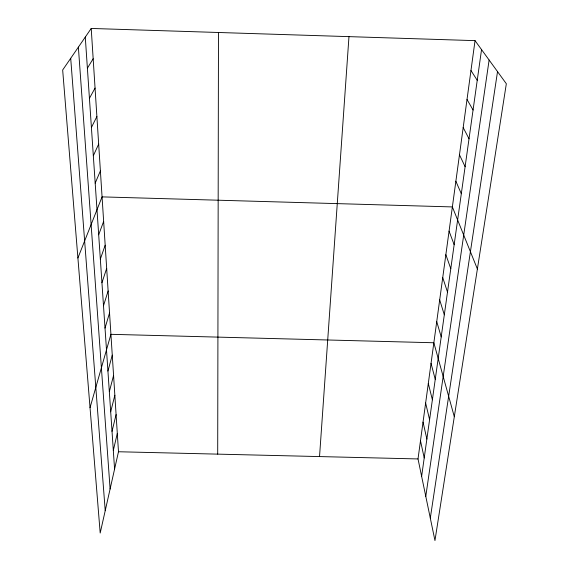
<?xml version="1.0" encoding="UTF-8"?>
<svg xmlns="http://www.w3.org/2000/svg" width="569" height="569" viewBox="0 0 569 569"><rect width="100%" height="100%" fill="white"/><g stroke="black" fill="none" stroke-linecap="round" stroke-linejoin="round"><path stroke-width="0.85" d="M217.699 454.133L218.475 32.49M319.536 456.58L348.975 36.636M475.037 40.641L506.332 83.743L434.958 540.55L418.016 458.941L475.037 40.641L91.218 28.45L62.668 70.001L100.194 533.018L118.487 451.75L91.218 28.45M421.629 476.374L481.545 49.603M425.783 496.346L489.12 60.037M430.306 518.131L497.526 71.616M113.316 450.477L117.306 433.379M112.022 431.38L116.09 414.552M110.692 411.792L114.846 395.249M109.333 391.692L113.572 375.455M107.932 371.052L112.264 355.148M90.037 407.689L110.919 334.316L433.848 342.758L454.304 416.721M105.016 328.1L109.54 312.922M103.501 305.731L108.131 290.965M101.943 282.736L106.673 268.404M100.336 259.087L105.18 245.218M98.686 234.762L103.643 221.384M77.903 258.006L102.064 196.881L452.369 206.924L477.384 269.009M95.187 183.147L100.393 170.892M93.33 155.75L98.665 144.113M91.41 127.484L96.886 116.524M89.433 98.316L95.059 88.081M87.391 68.202L93.167 58.735M118.487 451.75L418.016 458.941M470.961 70.52L477.235 80.293M467.014 99.483L473.067 110.009M463.187 127.57L469.027 138.793M459.475 154.811L465.108 166.689M455.869 181.248L461.31 193.737M449.069 231.135L454.154 244.706M445.854 254.684L450.783 268.732M442.732 277.594L447.504 292.096M439.695 299.899L444.311 314.821M436.736 321.606L441.21 336.926M431.039 363.363L435.249 379.395M428.301 383.449L432.383 399.794M425.633 403.03L429.595 419.68M423.03 422.127L426.871 439.055M420.491 440.762L424.218 457.945M70.705 58.301L105.222 510.685M78.373 47.142L110.102 488.991M85.279 37.085L114.582 469.105"/></g></svg>
